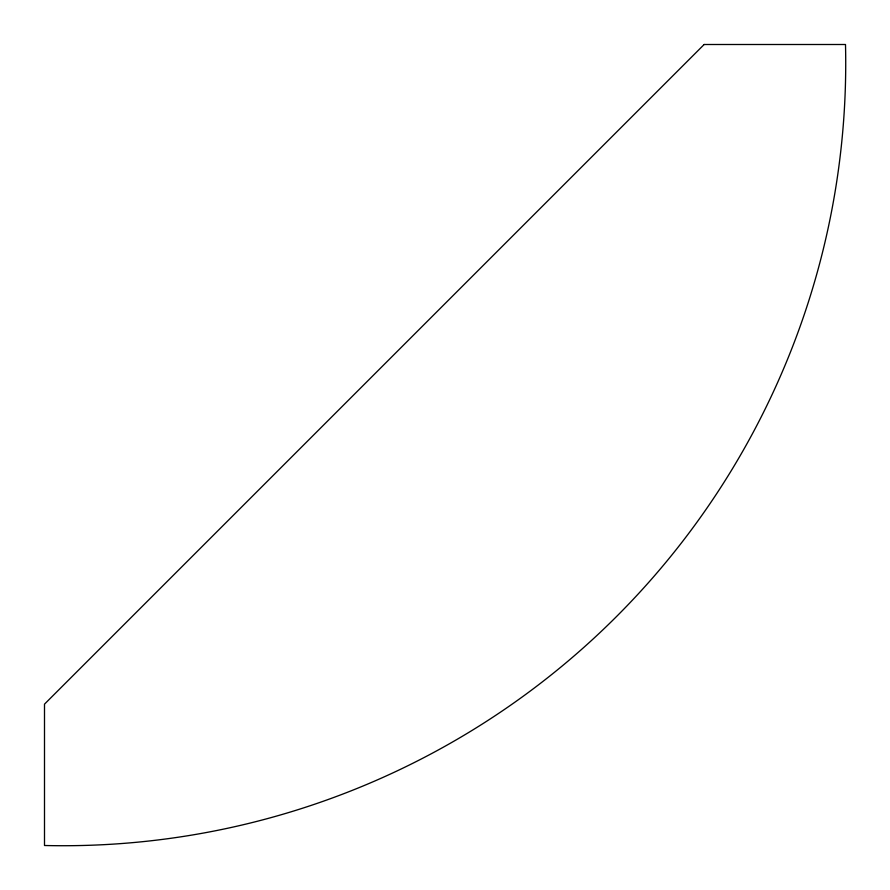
<?xml version="1.0" encoding="UTF-8"?>
<svg xmlns="http://www.w3.org/2000/svg" width="890" height="890" viewBox="0 0 890 890"><rect width="100%" height="100%" fill="white"/><g stroke="black" fill="none" stroke-linecap="round" stroke-linejoin="round"><path stroke-width="1.33" d="M704.146 44.5L44.5 704.146L44.5 845.5A782.521 782.521 0 0 0 845.5 44.5L704.146 44.5"/></g></svg>
